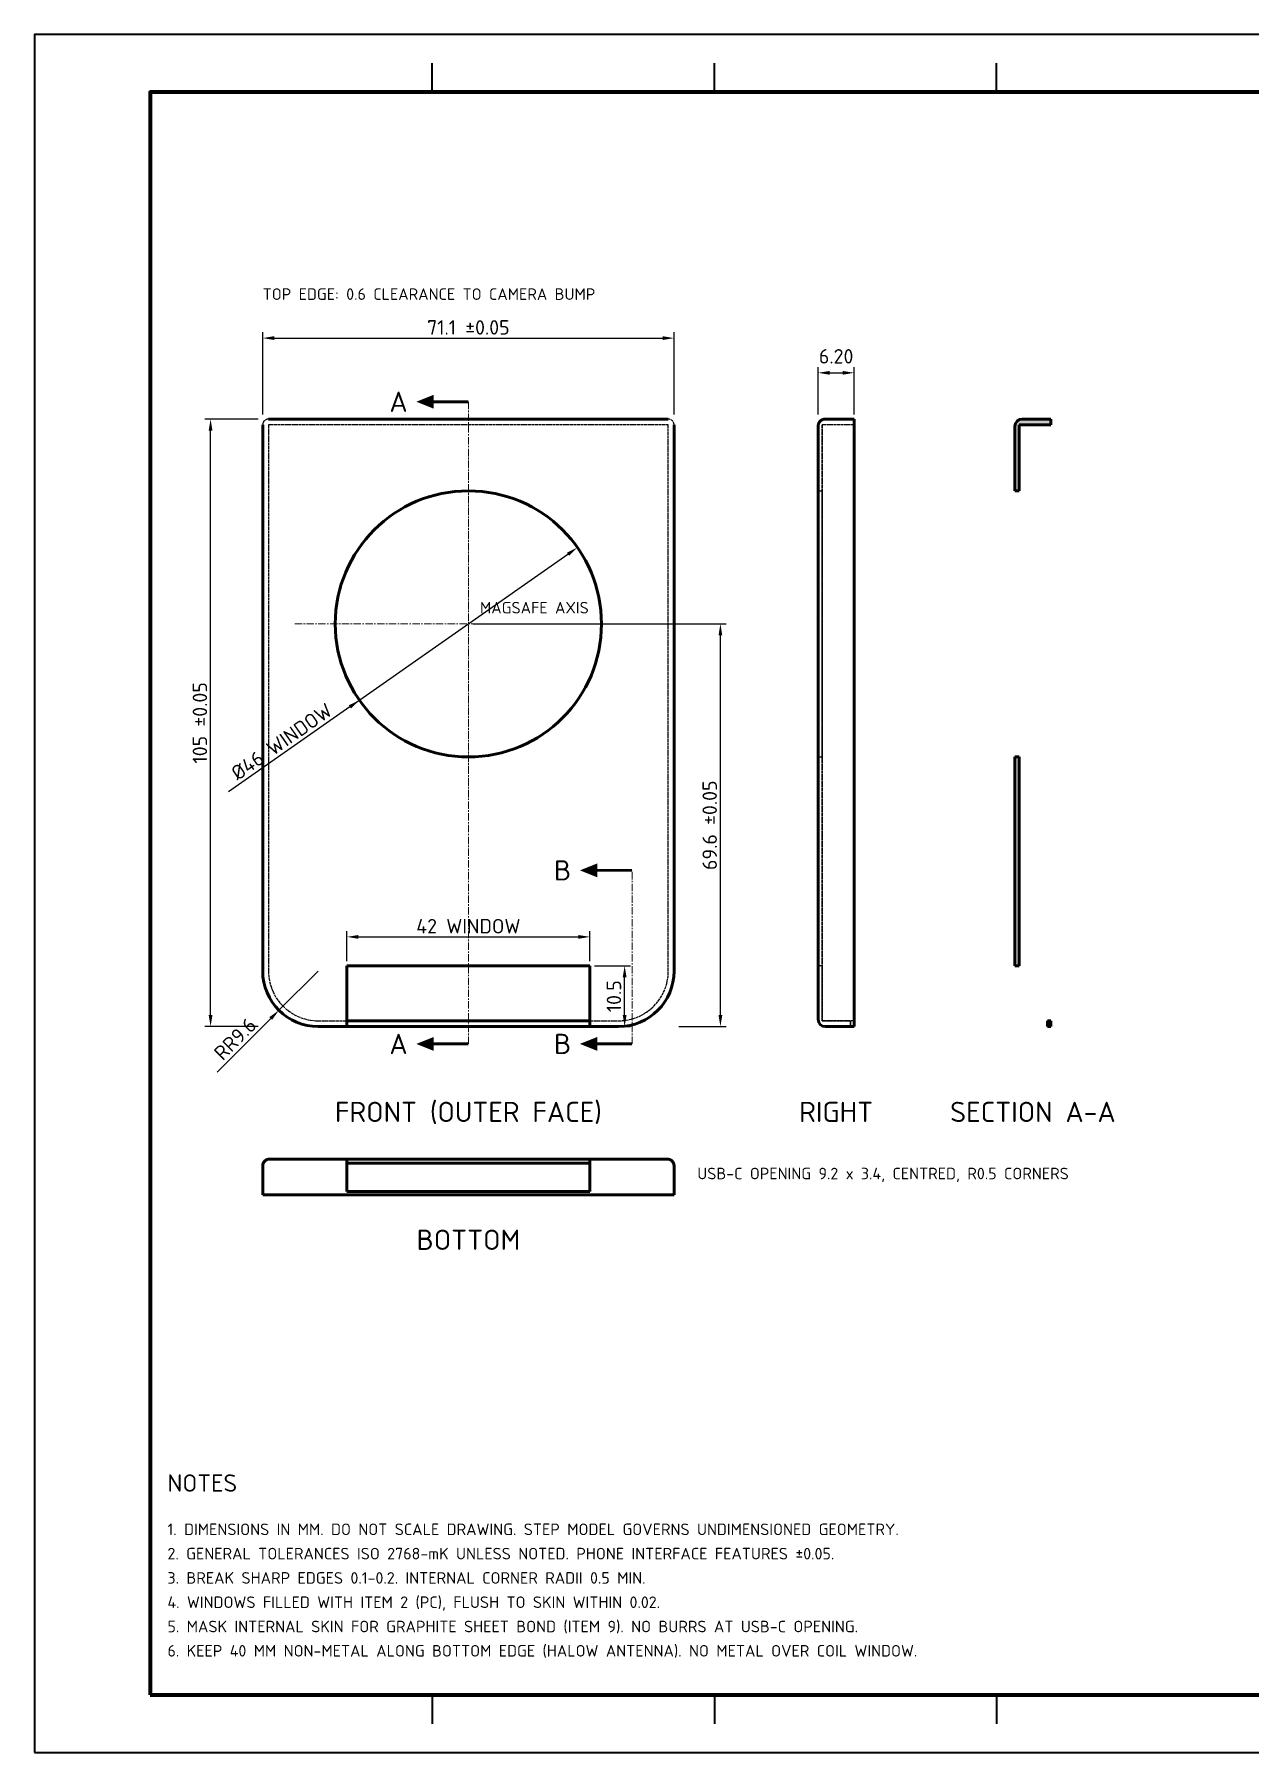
# Model space of a CAD drawing. Header units: millimetres. Extents: x 0 to 420, y 0 to 297.
# Drawn here: x 0 to 210, y 0 to 297 of the extents above; entities that cross this region are included whole.
import ezdxf
from ezdxf.enums import TextEntityAlignment as Align

# ---------------------------------------------------------------- set-up
doc = ezdxf.new("R2010")
doc.units = ezdxf.units.MM
doc.header["$LTSCALE"] = 0.4
doc.linetypes.add('CENTER', pattern=[5.08, 3.175, -0.635, 0.635, -0.635])
doc.linetypes.add('DASHED', pattern=[1.524, 1.27, -0.254])
for name, color, linetype, lineweight in [('BORDER', 7, 'CONTINUOUS', 70), ('CENTER', 1, 'CENTER', 18), ('DIM', 4, 'CONTINUOUS', 18), ('HATCH', 8, 'CONTINUOUS', 13), ('HIDDEN', 8, 'DASHED', 25), ('OUTLINE', 7, 'CONTINUOUS', 50), ('SECTION', 7, 'CONTINUOUS', 50), ('TEXT', 7, 'CONTINUOUS', 25), ('TITLE', 7, 'CONTINUOUS', 35)]:
    doc.layers.add(name, color=color, linetype=linetype, lineweight=lineweight)
doc.styles.add('KHENSU', font='isocpeur.ttf')
doc.dimstyles.new('KHENSU', dxfattribs={"dimtxt": 2.5, "dimasz": 2, "dimexe": 1, "dimexo": 0.8, "dimgap": 0.6, "dimtad": 1, "dimdsep": 46, "dimtxsty": 'KHENSU', "dimcen": -1.5, "dimclrd": 4, "dimclre": 4, "dimclrt": 7, "dimazin": 3, "dimtfac": 1, "dimtmove": 2, "dimatfit": 3})

msp = doc.modelspace()

# ---------------------------------------------------------------- hatches: boundary and pattern name
at = {"layer": 'HATCH'}
h = msp.add_hatch(color=8, dxfattribs=at)
h.dxf.hatch_style = 1
h.paths.add_polyline_path([(175.65, 229.5), (175.482, 229.5), (175.315, 229.5), (175.147, 229.5), (174.98, 229.5), (174.812, 229.5), (174.645, 229.5), (174.477, 229.5), (174.31, 229.5), (174.142, 229.5), (173.975, 229.5), (173.807, 229.5), (173.64, 229.5), (173.472, 229.5), (173.305, 229.5), (173.137, 229.5), (172.97, 229.5), (172.802, 229.5), (172.635, 229.5), (172.467, 229.5), (172.3, 229.5), (172.132, 229.5), (171.965, 229.5), (171.797, 229.5), (171.63, 229.5), (171.462, 229.5), (171.295, 229.5), (171.127, 229.5), (170.96, 229.5), (170.792, 229.5), (170.625, 229.5), (170.457, 229.5), (170.29, 229.5), (170.15, 229.472), (170.15, 229.305), (170.15, 229.137), (170.15, 228.97), (170.15, 228.802), (170.15, 228.635), (170.15, 228.467), (170.15, 228.3), (170.15, 228.132), (170.15, 227.965), (170.15, 227.797), (170.15, 227.63), (170.15, 227.462), (170.15, 227.294), (170.15, 227.127), (170.15, 226.959), (170.15, 226.792), (170.15, 226.624), (170.15, 226.457), (170.15, 226.289), (170.15, 226.122), (170.15, 225.954), (170.15, 225.787), (170.15, 225.619), (170.15, 225.452), (170.15, 225.284), (170.15, 225.117), (170.15, 224.949), (170.15, 224.782), (170.15, 224.614), (170.15, 224.447), (170.15, 224.279), (170.15, 224.112), (170.15, 223.944), (170.15, 223.777), (170.15, 223.609), (170.15, 223.442), (170.15, 223.274), (170.15, 223.107), (170.15, 222.939), (170.15, 222.772), (170.15, 222.604), (170.15, 222.437), (170.15, 222.269), (170.15, 222.102), (170.15, 221.934), (170.15, 221.767), (170.15, 221.599), (170.15, 221.432), (170.15, 221.264), (170.15, 221.097), (170.15, 220.929), (170.15, 220.762), (170.15, 220.594), (170.15, 220.427), (170.15, 220.259), (170.15, 220.092), (170.15, 219.924), (170.15, 219.756), (170.15, 219.589), (170.15, 219.421), (170.15, 219.254), (170.15, 219.086), (170.15, 218.919), (170.15, 218.751), (170.15, 218.584), (170.15, 218.416), (170.15, 218.249), (170.131, 218.1), (169.964, 218.1), (169.796, 218.1), (169.629, 218.1), (169.461, 218.1), (169.45, 218.256), (169.45, 218.424), (169.45, 218.591), (169.45, 218.759), (169.45, 218.926), (169.45, 219.094), (169.45, 219.261), (169.45, 219.429), (169.45, 219.596), (169.45, 219.764), (169.45, 219.931), (169.45, 220.099), (169.45, 220.266), (169.45, 220.434), (169.45, 220.601), (169.45, 220.769), (169.45, 220.936), (169.45, 221.104), (169.45, 221.271), (169.45, 221.439), (169.45, 221.606), (169.45, 221.774), (169.45, 221.941), (169.45, 222.109), (169.45, 222.276), (169.45, 222.444), (169.45, 222.611), (169.45, 222.779), (169.45, 222.947), (169.45, 223.114), (169.45, 223.282), (169.45, 223.449), (169.45, 223.617), (169.45, 223.784), (169.45, 223.952), (169.45, 224.119), (169.45, 224.287), (169.45, 224.454), (169.45, 224.622), (169.45, 224.789), (169.45, 224.957), (169.45, 225.124), (169.45, 225.292), (169.45, 225.459), (169.45, 225.627), (169.45, 225.794), (169.45, 225.962), (169.45, 226.129), (169.45, 226.297), (169.45, 226.464), (169.45, 226.632), (169.45, 226.799), (169.45, 226.967), (169.45, 227.134), (169.45, 227.302), (169.45, 227.469), (169.45, 227.637), (169.45, 227.804), (169.45, 227.972), (169.45, 228.139), (169.45, 228.307), (169.45, 228.474), (169.45, 228.642), (169.45, 228.809), (169.45, 228.977), (169.45, 229.144), (169.45, 229.312), (169.463, 229.479), (169.5, 229.642), (169.559, 229.799), (169.639, 229.946), (169.738, 230.08), (169.856, 230.2), (169.989, 230.301), (170.134, 230.384), (170.29, 230.445), (170.453, 230.484), (170.62, 230.5), (170.787, 230.5), (170.955, 230.5), (171.122, 230.5), (171.29, 230.5), (171.457, 230.5), (171.625, 230.5), (171.792, 230.5), (171.96, 230.5), (172.127, 230.5), (172.295, 230.5), (172.462, 230.5), (172.63, 230.5), (172.797, 230.5), (172.965, 230.5), (173.132, 230.5), (173.3, 230.5), (173.467, 230.5), (173.635, 230.5), (173.802, 230.5), (173.97, 230.5), (174.137, 230.5), (174.305, 230.5), (174.472, 230.5), (174.64, 230.5), (174.807, 230.5), (174.975, 230.5), (175.142, 230.5), (175.31, 230.5), (175.477, 230.5), (175.645, 230.5), (175.65, 230.338), (175.65, 230.17), (175.65, 230.003), (175.65, 229.835), (175.65, 229.668), (175.65, 229.5)])
h = msp.add_hatch(color=8, dxfattribs=at)
h.dxf.hatch_style = 1
h.paths.add_polyline_path([(169.45, 136), (169.45, 136.167), (169.45, 136.335), (169.45, 136.502), (169.45, 136.669), (169.45, 136.836), (169.45, 137.004), (169.45, 137.171), (169.45, 137.338), (169.45, 137.505), (169.45, 137.673), (169.45, 137.84), (169.45, 138.007), (169.45, 138.175), (169.45, 138.342), (169.45, 138.509), (169.45, 138.676), (169.45, 138.844), (169.45, 139.011), (169.45, 139.178), (169.45, 139.345), (169.45, 139.513), (169.45, 139.68), (169.45, 139.847), (169.45, 140.015), (169.45, 140.182), (169.45, 140.349), (169.45, 140.516), (169.45, 140.684), (169.45, 140.851), (169.45, 141.018), (169.45, 141.185), (169.45, 141.353), (169.45, 141.52), (169.45, 141.687), (169.45, 141.855), (169.45, 142.022), (169.45, 142.189), (169.45, 142.356), (169.45, 142.524), (169.45, 142.691), (169.45, 142.858), (169.45, 143.025), (169.45, 143.193), (169.45, 143.36), (169.45, 143.527), (169.45, 143.695), (169.45, 143.862), (169.45, 144.029), (169.45, 144.196), (169.45, 144.364), (169.45, 144.531), (169.45, 144.698), (169.45, 144.865), (169.45, 145.033), (169.45, 145.2), (169.45, 145.367), (169.45, 145.535), (169.45, 145.702), (169.45, 145.869), (169.45, 146.036), (169.45, 146.204), (169.45, 146.371), (169.45, 146.538), (169.45, 146.705), (169.45, 146.873), (169.45, 147.04), (169.45, 147.207), (169.45, 147.375), (169.45, 147.542), (169.45, 147.709), (169.45, 147.876), (169.45, 148.044), (169.45, 148.211), (169.45, 148.378), (169.45, 148.545), (169.45, 148.713), (169.45, 148.88), (169.45, 149.047), (169.45, 149.215), (169.45, 149.382), (169.45, 149.549), (169.45, 149.716), (169.45, 149.884), (169.45, 150.051), (169.45, 150.218), (169.45, 150.385), (169.45, 150.553), (169.45, 150.72), (169.45, 150.887), (169.45, 151.055), (169.45, 151.222), (169.45, 151.389), (169.45, 151.556), (169.45, 151.724), (169.45, 151.891), (169.45, 152.058), (169.45, 152.225), (169.45, 152.393), (169.45, 152.56), (169.45, 152.727), (169.45, 152.895), (169.45, 153.062), (169.45, 153.229), (169.45, 153.396), (169.45, 153.564), (169.45, 153.731), (169.45, 153.898), (169.45, 154.065), (169.45, 154.233), (169.45, 154.4), (169.45, 154.567), (169.45, 154.735), (169.45, 154.902), (169.45, 155.069), (169.45, 155.236), (169.45, 155.404), (169.45, 155.571), (169.45, 155.738), (169.45, 155.905), (169.45, 156.073), (169.45, 156.24), (169.45, 156.407), (169.45, 156.575), (169.45, 156.742), (169.45, 156.909), (169.45, 157.076), (169.45, 157.244), (169.45, 157.411), (169.45, 157.578), (169.45, 157.745), (169.45, 157.913), (169.45, 158.08), (169.45, 158.247), (169.45, 158.415), (169.45, 158.582), (169.45, 158.749), (169.45, 158.916), (169.45, 159.084), (169.45, 159.251), (169.45, 159.418), (169.45, 159.585), (169.45, 159.753), (169.45, 159.92), (169.45, 160.087), (169.45, 160.255), (169.45, 160.422), (169.45, 160.589), (169.45, 160.756), (169.45, 160.924), (169.45, 161.091), (169.45, 161.258), (169.45, 161.425), (169.45, 161.593), (169.45, 161.76), (169.45, 161.927), (169.45, 162.095), (169.45, 162.262), (169.45, 162.429), (169.45, 162.596), (169.45, 162.764), (169.45, 162.931), (169.45, 163.098), (169.45, 163.265), (169.45, 163.433), (169.45, 163.6), (169.45, 163.767), (169.45, 163.935), (169.45, 164.102), (169.45, 164.269), (169.45, 164.436), (169.45, 164.604), (169.45, 164.771), (169.45, 164.938), (169.45, 165.105), (169.45, 165.273), (169.45, 165.44), (169.45, 165.607), (169.45, 165.775), (169.45, 165.942), (169.45, 166.109), (169.45, 166.276), (169.45, 166.444), (169.45, 166.611), (169.45, 166.778), (169.45, 166.945), (169.45, 167.113), (169.45, 167.28), (169.45, 167.447), (169.45, 167.615), (169.45, 167.782), (169.45, 167.949), (169.45, 168.116), (169.45, 168.284), (169.45, 168.451), (169.45, 168.618), (169.45, 168.785), (169.45, 168.953), (169.45, 169.12), (169.45, 169.287), (169.45, 169.455), (169.45, 169.622), (169.45, 169.789), (169.45, 169.956), (169.45, 170.124), (169.45, 170.291), (169.45, 170.458), (169.45, 170.625), (169.45, 170.793), (169.45, 170.96), (169.45, 171.127), (169.45, 171.295), (169.45, 171.462), (169.45, 171.629), (169.45, 171.796), (169.45, 171.964), (169.481, 172.1), (169.648, 172.1), (169.815, 172.1), (169.983, 172.1), (170.15, 172.1), (170.15, 171.933), (170.15, 171.765), (170.15, 171.598), (170.15, 171.431), (170.15, 171.264), (170.15, 171.096), (170.15, 170.929), (170.15, 170.762), (170.15, 170.595), (170.15, 170.427), (170.15, 170.26), (170.15, 170.093), (170.15, 169.925), (170.15, 169.758), (170.15, 169.591), (170.15, 169.424), (170.15, 169.256), (170.15, 169.089), (170.15, 168.922), (170.15, 168.755), (170.15, 168.587), (170.15, 168.42), (170.15, 168.253), (170.15, 168.085), (170.15, 167.918), (170.15, 167.751), (170.15, 167.584), (170.15, 167.416), (170.15, 167.249), (170.15, 167.082), (170.15, 166.915), (170.15, 166.747), (170.15, 166.58), (170.15, 166.413), (170.15, 166.245), (170.15, 166.078), (170.15, 165.911), (170.15, 165.744), (170.15, 165.576), (170.15, 165.409), (170.15, 165.242), (170.15, 165.075), (170.15, 164.907), (170.15, 164.74), (170.15, 164.573), (170.15, 164.405), (170.15, 164.238), (170.15, 164.071), (170.15, 163.904), (170.15, 163.736), (170.15, 163.569), (170.15, 163.402), (170.15, 163.235), (170.15, 163.067), (170.15, 162.9), (170.15, 162.733), (170.15, 162.565), (170.15, 162.398), (170.15, 162.231), (170.15, 162.064), (170.15, 161.896), (170.15, 161.729), (170.15, 161.562), (170.15, 161.395), (170.15, 161.227), (170.15, 161.06), (170.15, 160.893), (170.15, 160.725), (170.15, 160.558), (170.15, 160.391), (170.15, 160.224), (170.15, 160.056), (170.15, 159.889), (170.15, 159.722), (170.15, 159.555), (170.15, 159.387), (170.15, 159.22), (170.15, 159.053), (170.15, 158.885), (170.15, 158.718), (170.15, 158.551), (170.15, 158.384), (170.15, 158.216), (170.15, 158.049), (170.15, 157.882), (170.15, 157.715), (170.15, 157.547), (170.15, 157.38), (170.15, 157.213), (170.15, 157.045), (170.15, 156.878), (170.15, 156.711), (170.15, 156.544), (170.15, 156.376), (170.15, 156.209), (170.15, 156.042), (170.15, 155.875), (170.15, 155.707), (170.15, 155.54), (170.15, 155.373), (170.15, 155.205), (170.15, 155.038), (170.15, 154.871), (170.15, 154.704), (170.15, 154.536), (170.15, 154.369), (170.15, 154.202), (170.15, 154.035), (170.15, 153.867), (170.15, 153.7), (170.15, 153.533), (170.15, 153.365), (170.15, 153.198), (170.15, 153.031), (170.15, 152.864), (170.15, 152.696), (170.15, 152.529), (170.15, 152.362), (170.15, 152.195), (170.15, 152.027), (170.15, 151.86), (170.15, 151.693), (170.15, 151.525), (170.15, 151.358), (170.15, 151.191), (170.15, 151.024), (170.15, 150.856), (170.15, 150.689), (170.15, 150.522), (170.15, 150.355), (170.15, 150.187), (170.15, 150.02), (170.15, 149.853), (170.15, 149.685), (170.15, 149.518), (170.15, 149.351), (170.15, 149.184), (170.15, 149.016), (170.15, 148.849), (170.15, 148.682), (170.15, 148.515), (170.15, 148.347), (170.15, 148.18), (170.15, 148.013), (170.15, 147.845), (170.15, 147.678), (170.15, 147.511), (170.15, 147.344), (170.15, 147.176), (170.15, 147.009), (170.15, 146.842), (170.15, 146.675), (170.15, 146.507), (170.15, 146.34), (170.15, 146.173), (170.15, 146.005), (170.15, 145.838), (170.15, 145.671), (170.15, 145.504), (170.15, 145.336), (170.15, 145.169), (170.15, 145.002), (170.15, 144.835), (170.15, 144.667), (170.15, 144.5), (170.15, 144.333), (170.15, 144.165), (170.15, 143.998), (170.15, 143.831), (170.15, 143.664), (170.15, 143.496), (170.15, 143.329), (170.15, 143.162), (170.15, 142.995), (170.15, 142.827), (170.15, 142.66), (170.15, 142.493), (170.15, 142.325), (170.15, 142.158), (170.15, 141.991), (170.15, 141.824), (170.15, 141.656), (170.15, 141.489), (170.15, 141.322), (170.15, 141.155), (170.15, 140.987), (170.15, 140.82), (170.15, 140.653), (170.15, 140.485), (170.15, 140.318), (170.15, 140.151), (170.15, 139.984), (170.15, 139.816), (170.15, 139.649), (170.15, 139.482), (170.15, 139.315), (170.15, 139.147), (170.15, 138.98), (170.15, 138.813), (170.15, 138.645), (170.15, 138.478), (170.15, 138.311), (170.15, 138.144), (170.15, 137.976), (170.15, 137.809), (170.15, 137.642), (170.15, 137.475), (170.15, 137.307), (170.15, 137.14), (170.15, 136.973), (170.15, 136.805), (170.15, 136.638), (170.15, 136.471), (170.15, 136.304), (170.15, 136.136), (170.119, 136), (169.952, 136), (169.785, 136), (169.617, 136), (169.45, 136)])
h = msp.add_hatch(color=8, dxfattribs=at)
h.dxf.hatch_style = 1
h.paths.add_polyline_path([(175.05, 125.5), (175.05, 125.568), (175.05, 125.636), (175.05, 125.704), (175.05, 125.772), (175.05, 125.84), (175.05, 125.909), (175.05, 125.977), (175.05, 126.045), (175.05, 126.113), (175.05, 126.181), (175.05, 126.249), (175.05, 126.317), (175.05, 126.385), (175.05, 126.453), (175.071, 126.5), (175.139, 126.5), (175.207, 126.5), (175.276, 126.5), (175.344, 126.5), (175.412, 126.5), (175.48, 126.5), (175.548, 126.5), (175.616, 126.5), (175.65, 126.466), (175.65, 126.398), (175.65, 126.33), (175.65, 126.262), (175.65, 126.194), (175.65, 126.126), (175.65, 126.057), (175.65, 125.989), (175.65, 125.921), (175.65, 125.853), (175.65, 125.785), (175.65, 125.717), (175.65, 125.649), (175.65, 125.581), (175.65, 125.513), (175.595, 125.5), (175.527, 125.5), (175.459, 125.5), (175.39, 125.5), (175.322, 125.5), (175.254, 125.5), (175.186, 125.5), (175.118, 125.5), (175.05, 125.5)])

# ---------------------------------------------------------------- linework, layer by layer
at = {"layer": 'BORDER'}
msp.add_lwpolyline([(20, 10), (410, 10), (410, 287), (20, 287)], close=True, dxfattribs=at)
at = {"layer": 'CENTER'}
for p, q in [((75, 122.5), (75, 233.5)), ((75, 165.1), (75, 225.1)), ((45, 195.1), (105, 195.1)), ((103.275, 122.5), (103.275, 152.5))]:
    msp.add_line(p, q, dxfattribs=at)
at = {"layer": 'HIDDEN'}
for p, q in [((39.45, 229.5), (39.45, 135.1)), ((109.55, 230.5), (40.45, 230.5)), ((109.55, 229.5), (40.45, 229.5)), ((40.45, 229.5), (40.45, 135.1)), ((109.55, 229.5), (40.45, 229.5)), ((40.45, 229.5), (40.45, 135.1)), ((109.55, 135.1), (109.55, 229.5)), ((109.55, 135.1), (109.55, 229.5)), ((110.55, 135.1), (110.55, 229.5)), ((135.45, 135.1), (135.45, 229.3)), ((141.65, 229.5), (136.15, 229.5)), ((136.15, 135.1), (136.15, 229.5)), ((141.65, 229.5), (136.15, 229.5)), ((136.15, 229.5), (136.15, 135.1)), ((141.65, 230.5), (136.65, 230.5)), ((141.65, 229.5), (141.65, 135.1)), ((141.65, 135.1), (141.65, 229.5)), ((141.65, 229.5), (141.65, 135.1)), ((135.45, 218.1), (136.15, 218.1)), ((135.45, 172.1), (136.15, 172.1)), ((54, 126.5), (54, 136)), ((54, 136), (96, 136)), ((96, 136), (96, 126.5)), ((136.15, 136), (135.45, 136)), ((135.45, 136), (135.45, 126.7)), ((135.45, 135.1), (135.45, 136)), ((136.15, 136), (135.45, 136)), ((136.15, 136), (136.15, 126.5)), ((136.15, 126.5), (136.15, 136)), ((49.05, 126.5), (100.95, 126.5)), ((49.05, 126.5), (54, 126.5)), ((49.05, 125.5), (100.95, 125.5)), ((54, 126.5), (54, 125.5)), ((96, 125.5), (96, 126.5)), ((96, 126.5), (100.95, 126.5)), ((141.05, 126.5), (136.15, 126.5)), ((136.15, 126.5), (141.05, 126.5)), ((141.65, 126.5), (136.15, 126.5)), ((141.65, 126.5), (136.15, 126.5)), ((141.05, 125.5), (136.65, 125.5)), ((141.05, 125.5), (136.65, 125.5)), ((141.05, 125.5), (141.05, 126.5)), ((141.05, 126.5), (141.05, 125.5))]:
    msp.add_line(p, q, dxfattribs=at)
for points in [[(136.65, 230.5), (136.589, 230.498), (136.529, 230.494), (136.468, 230.486), (136.408, 230.475), (136.349, 230.462), (136.291, 230.445), (136.233, 230.425), (136.177, 230.403), (136.121, 230.377), (136.068, 230.349), (136.015, 230.318), (135.964, 230.285), (135.915, 230.249), (135.868, 230.211), (135.823, 230.17), (135.78, 230.127), (135.739, 230.082), (135.701, 230.035), (135.665, 229.986), (135.632, 229.935), (135.601, 229.882), (135.573, 229.828), (135.547, 229.773), (135.525, 229.717), (135.505, 229.659), (135.488, 229.601), (135.475, 229.542), (135.464, 229.482), (135.456, 229.421), (135.452, 229.361), (135.45, 229.3)], [(141.65, 230.5), (141.65, 230.468), (141.65, 230.435), (141.65, 230.403), (141.65, 230.371), (141.65, 230.339), (141.65, 230.306), (141.65, 230.274), (141.65, 230.242), (141.65, 230.21), (141.65, 230.177), (141.65, 230.145), (141.65, 230.113), (141.65, 230.081), (141.65, 230.048), (141.65, 230.016), (141.65, 229.984), (141.65, 229.952), (141.65, 229.919), (141.65, 229.887), (141.65, 229.855), (141.65, 229.823), (141.65, 229.79), (141.65, 229.758), (141.65, 229.726), (141.65, 229.694), (141.65, 229.661), (141.65, 229.629), (141.65, 229.597), (141.65, 229.565), (141.65, 229.532), (141.65, 229.5)], [(135.45, 172.1), (135.45, 173.584), (135.45, 175.068), (135.45, 176.552), (135.45, 178.035), (135.45, 179.519), (135.45, 181.003), (135.45, 182.487), (135.45, 183.971), (135.45, 185.455), (135.45, 186.939), (135.45, 188.423), (135.45, 189.906), (135.45, 191.39), (135.45, 192.874), (135.45, 194.358), (135.45, 195.842), (135.45, 197.326), (135.45, 198.81), (135.45, 200.294), (135.45, 201.777), (135.45, 203.261), (135.45, 204.745), (135.45, 206.229), (135.45, 207.713), (135.45, 209.197), (135.45, 210.681), (135.45, 212.165), (135.45, 213.648), (135.45, 215.132), (135.45, 216.616), (135.45, 218.1)], [(135.45, 218.1), (135.45, 217.358), (135.45, 216.616), (135.45, 215.874), (135.45, 215.132), (135.45, 214.39), (135.45, 213.648), (135.45, 212.906), (135.45, 212.165), (135.45, 211.423), (135.45, 210.681), (135.45, 209.939), (135.45, 209.197), (135.45, 208.455), (135.45, 207.713), (135.45, 206.971), (135.45, 206.229), (135.45, 205.487), (135.45, 204.745), (135.45, 204.003), (135.45, 203.261), (135.45, 202.519), (135.45, 201.777), (135.45, 201.035), (135.45, 200.294), (135.45, 199.552), (135.45, 198.81), (135.45, 198.068), (135.45, 197.326), (135.45, 196.584), (135.45, 195.842), (135.45, 195.1)], [(136.15, 172.1), (136.15, 173.584), (136.15, 175.068), (136.15, 176.552), (136.15, 178.035), (136.15, 179.519), (136.15, 181.003), (136.15, 182.487), (136.15, 183.971), (136.15, 185.455), (136.15, 186.939), (136.15, 188.423), (136.15, 189.906), (136.15, 191.39), (136.15, 192.874), (136.15, 194.358), (136.15, 195.842), (136.15, 197.326), (136.15, 198.81), (136.15, 200.294), (136.15, 201.777), (136.15, 203.261), (136.15, 204.745), (136.15, 206.229), (136.15, 207.713), (136.15, 209.197), (136.15, 210.681), (136.15, 212.165), (136.15, 213.648), (136.15, 215.132), (136.15, 216.616), (136.15, 218.1)], [(136.15, 218.1), (136.15, 217.358), (136.15, 216.616), (136.15, 215.874), (136.15, 215.132), (136.15, 214.39), (136.15, 213.648), (136.15, 212.906), (136.15, 212.165), (136.15, 211.423), (136.15, 210.681), (136.15, 209.939), (136.15, 209.197), (136.15, 208.455), (136.15, 207.713), (136.15, 206.971), (136.15, 206.229), (136.15, 205.487), (136.15, 204.745), (136.15, 204.003), (136.15, 203.261), (136.15, 202.519), (136.15, 201.777), (136.15, 201.035), (136.15, 200.294), (136.15, 199.552), (136.15, 198.81), (136.15, 198.068), (136.15, 197.326), (136.15, 196.584), (136.15, 195.842), (136.15, 195.1)], [(135.45, 195.1), (135.45, 194.358), (135.45, 193.616), (135.45, 192.874), (135.45, 192.132), (135.45, 191.39), (135.45, 190.648), (135.45, 189.906), (135.45, 189.165), (135.45, 188.423), (135.45, 187.681), (135.45, 186.939), (135.45, 186.197), (135.45, 185.455), (135.45, 184.713), (135.45, 183.971), (135.45, 183.229), (135.45, 182.487), (135.45, 181.745), (135.45, 181.003), (135.45, 180.261), (135.45, 179.519), (135.45, 178.777), (135.45, 178.035), (135.45, 177.294), (135.45, 176.552), (135.45, 175.81), (135.45, 175.068), (135.45, 174.326), (135.45, 173.584), (135.45, 172.842), (135.45, 172.1)], [(136.15, 195.1), (136.15, 194.358), (136.15, 193.616), (136.15, 192.874), (136.15, 192.132), (136.15, 191.39), (136.15, 190.648), (136.15, 189.906), (136.15, 189.165), (136.15, 188.423), (136.15, 187.681), (136.15, 186.939), (136.15, 186.197), (136.15, 185.455), (136.15, 184.713), (136.15, 183.971), (136.15, 183.229), (136.15, 182.487), (136.15, 181.745), (136.15, 181.003), (136.15, 180.261), (136.15, 179.519), (136.15, 178.777), (136.15, 178.035), (136.15, 177.294), (136.15, 176.552), (136.15, 175.81), (136.15, 175.068), (136.15, 174.326), (136.15, 173.584), (136.15, 172.842), (136.15, 172.1)], [(135.45, 126.7), (135.45, 126.971), (135.45, 127.242), (135.45, 127.513), (135.45, 127.784), (135.45, 128.055), (135.45, 128.326), (135.45, 128.597), (135.45, 128.868), (135.45, 129.139), (135.45, 129.41), (135.45, 129.681), (135.45, 129.952), (135.45, 130.223), (135.45, 130.494), (135.45, 130.765), (135.45, 131.035), (135.45, 131.306), (135.45, 131.577), (135.45, 131.848), (135.45, 132.119), (135.45, 132.39), (135.45, 132.661), (135.45, 132.932), (135.45, 133.203), (135.45, 133.474), (135.45, 133.745), (135.45, 134.016), (135.45, 134.287), (135.45, 134.558), (135.45, 134.829), (135.45, 135.1)], [(136.15, 126.5), (136.15, 126.777), (136.15, 127.055), (136.15, 127.332), (136.15, 127.61), (136.15, 127.887), (136.15, 128.165), (136.15, 128.442), (136.15, 128.719), (136.15, 128.997), (136.15, 129.274), (136.15, 129.552), (136.15, 129.829), (136.15, 130.106), (136.15, 130.384), (136.15, 130.661), (136.15, 130.939), (136.15, 131.216), (136.15, 131.494), (136.15, 131.771), (136.15, 132.048), (136.15, 132.326), (136.15, 132.603), (136.15, 132.881), (136.15, 133.158), (136.15, 133.435), (136.15, 133.713), (136.15, 133.99), (136.15, 134.268), (136.15, 134.545), (136.15, 134.823), (136.15, 135.1)], [(136.15, 126.5), (136.15, 126.777), (136.15, 127.055), (136.15, 127.332), (136.15, 127.61), (136.15, 127.887), (136.15, 128.165), (136.15, 128.442), (136.15, 128.719), (136.15, 128.997), (136.15, 129.274), (136.15, 129.552), (136.15, 129.829), (136.15, 130.106), (136.15, 130.384), (136.15, 130.661), (136.15, 130.939), (136.15, 131.216), (136.15, 131.494), (136.15, 131.771), (136.15, 132.048), (136.15, 132.326), (136.15, 132.603), (136.15, 132.881), (136.15, 133.158), (136.15, 133.435), (136.15, 133.713), (136.15, 133.99), (136.15, 134.268), (136.15, 134.545), (136.15, 134.823), (136.15, 135.1)], [(141.65, 125.5), (141.65, 125.81), (141.65, 126.119), (141.65, 126.429), (141.65, 126.739), (141.65, 127.048), (141.65, 127.358), (141.65, 127.668), (141.65, 127.977), (141.65, 128.287), (141.65, 128.597), (141.65, 128.906), (141.65, 129.216), (141.65, 129.526), (141.65, 129.835), (141.65, 130.145), (141.65, 130.455), (141.65, 130.765), (141.65, 131.074), (141.65, 131.384), (141.65, 131.694), (141.65, 132.003), (141.65, 132.313), (141.65, 132.623), (141.65, 132.932), (141.65, 133.242), (141.65, 133.552), (141.65, 133.861), (141.65, 134.171), (141.65, 134.481), (141.65, 134.79), (141.65, 135.1)], [(141.65, 126.5), (141.65, 126.777), (141.65, 127.055), (141.65, 127.332), (141.65, 127.61), (141.65, 127.887), (141.65, 128.165), (141.65, 128.442), (141.65, 128.719), (141.65, 128.997), (141.65, 129.274), (141.65, 129.552), (141.65, 129.829), (141.65, 130.106), (141.65, 130.384), (141.65, 130.661), (141.65, 130.939), (141.65, 131.216), (141.65, 131.494), (141.65, 131.771), (141.65, 132.048), (141.65, 132.326), (141.65, 132.603), (141.65, 132.881), (141.65, 133.158), (141.65, 133.435), (141.65, 133.713), (141.65, 133.99), (141.65, 134.268), (141.65, 134.545), (141.65, 134.823), (141.65, 135.1)], [(141.65, 126.5), (141.65, 126.777), (141.65, 127.055), (141.65, 127.332), (141.65, 127.61), (141.65, 127.887), (141.65, 128.165), (141.65, 128.442), (141.65, 128.719), (141.65, 128.997), (141.65, 129.274), (141.65, 129.552), (141.65, 129.829), (141.65, 130.106), (141.65, 130.384), (141.65, 130.661), (141.65, 130.939), (141.65, 131.216), (141.65, 131.494), (141.65, 131.771), (141.65, 132.048), (141.65, 132.326), (141.65, 132.603), (141.65, 132.881), (141.65, 133.158), (141.65, 133.435), (141.65, 133.713), (141.65, 133.99), (141.65, 134.268), (141.65, 134.545), (141.65, 134.823), (141.65, 135.1)]]:
    msp.add_lwpolyline(points, dxfattribs=at)
msp.add_circle((75, 195.1), 23, dxfattribs=at)
for centre, radius, start, end in [((40.45, 229.5), 1, 90, 180), ((109.55, 229.5), 1, 0, 90), ((49.05, 135.1), 9.6, 180, -90), ((49.05, 135.1), 8.6, 180, -90), ((49.05, 135.1), 8.6, 180, -90), ((100.95, 135.1), 9.6, -90, 0), ((100.95, 135.1), 8.6, -90, 0), ((100.95, 135.1), 8.6, -90, 0), ((136.65, 126.7), 1.2, 180, -90), ((136.65, 126.7), 1.2, 180, -90)]:
    msp.add_arc(centre, radius, start, end, dxfattribs=at)
at = {"layer": 'OUTLINE'}
for p, q in [((39.45, 135.1), (39.45, 229.5)), ((40.45, 230.5), (109.55, 230.5)), ((110.55, 229.5), (110.55, 135.1)), ((135.45, 229.3), (135.45, 135.1)), ((141.65, 230.5), (136.65, 230.5)), ((141.65, 135.1), (141.65, 229.5)), ((54, 126.7), (54, 136)), ((54, 136), (96, 136)), ((96, 136), (96, 126.7)), ((135.45, 126.7), (135.45, 135.1)), ((54, 125.5), (49.05, 125.5)), ((54, 126.5), (96, 126.5)), ((54, 125.5), (96, 125.5)), ((100.95, 125.5), (96, 125.5)), ((141.65, 125.5), (136.65, 125.5)), ((136.65, 125.5), (141.05, 125.5)), ((141.65, 125.5), (141.05, 125.5)), ((39.45, 96.4), (39.45, 101.4)), ((54, 102.6), (49.05, 102.6)), ((54, 102.6), (96, 102.6)), ((54, 101.9), (96, 101.9)), ((54, 101.4), (54, 97)), ((100.95, 102.6), (96, 102.6)), ((96, 97), (96, 101.4)), ((110.55, 96.4), (110.55, 101.4)), ((49.05, 96.4), (100.95, 96.4)), ((54, 97), (96, 97))]:
    msp.add_line(p, q, dxfattribs=at)
for points in [[(136.65, 230.5), (136.589, 230.498), (136.529, 230.494), (136.468, 230.486), (136.408, 230.475), (136.349, 230.462), (136.291, 230.445), (136.233, 230.425), (136.177, 230.403), (136.121, 230.377), (136.068, 230.349), (136.015, 230.318), (135.964, 230.285), (135.915, 230.249), (135.868, 230.211), (135.823, 230.17), (135.78, 230.127), (135.739, 230.082), (135.701, 230.035), (135.665, 229.986), (135.632, 229.935), (135.601, 229.882), (135.573, 229.828), (135.547, 229.773), (135.525, 229.717), (135.505, 229.659), (135.488, 229.601), (135.475, 229.542), (135.464, 229.482), (135.456, 229.421), (135.452, 229.361), (135.45, 229.3)], [(141.65, 229.5), (141.65, 229.532), (141.65, 229.565), (141.65, 229.597), (141.65, 229.629), (141.65, 229.661), (141.65, 229.694), (141.65, 229.726), (141.65, 229.758), (141.65, 229.79), (141.65, 229.823), (141.65, 229.855), (141.65, 229.887), (141.65, 229.919), (141.65, 229.952), (141.65, 229.984), (141.65, 230.016), (141.65, 230.048), (141.65, 230.081), (141.65, 230.113), (141.65, 230.145), (141.65, 230.177), (141.65, 230.21), (141.65, 230.242), (141.65, 230.274), (141.65, 230.306), (141.65, 230.339), (141.65, 230.371), (141.65, 230.403), (141.65, 230.435), (141.65, 230.468), (141.65, 230.5)], [(135.45, 135.1), (135.45, 134.829), (135.45, 134.558), (135.45, 134.287), (135.45, 134.016), (135.45, 133.745), (135.45, 133.474), (135.45, 133.203), (135.45, 132.932), (135.45, 132.661), (135.45, 132.39), (135.45, 132.119), (135.45, 131.848), (135.45, 131.577), (135.45, 131.306), (135.45, 131.035), (135.45, 130.765), (135.45, 130.494), (135.45, 130.223), (135.45, 129.952), (135.45, 129.681), (135.45, 129.41), (135.45, 129.139), (135.45, 128.868), (135.45, 128.597), (135.45, 128.326), (135.45, 128.055), (135.45, 127.784), (135.45, 127.513), (135.45, 127.242), (135.45, 126.971), (135.45, 126.7)], [(141.65, 125.5), (141.65, 125.81), (141.65, 126.119), (141.65, 126.429), (141.65, 126.739), (141.65, 127.048), (141.65, 127.358), (141.65, 127.668), (141.65, 127.977), (141.65, 128.287), (141.65, 128.597), (141.65, 128.906), (141.65, 129.216), (141.65, 129.526), (141.65, 129.835), (141.65, 130.145), (141.65, 130.455), (141.65, 130.765), (141.65, 131.074), (141.65, 131.384), (141.65, 131.694), (141.65, 132.003), (141.65, 132.313), (141.65, 132.623), (141.65, 132.932), (141.65, 133.242), (141.65, 133.552), (141.65, 133.861), (141.65, 134.171), (141.65, 134.481), (141.65, 134.79), (141.65, 135.1)], [(54, 125.5), (54, 125.539), (54, 125.577), (54, 125.616), (54, 125.655), (54, 125.694), (54, 125.732), (54, 125.771), (54, 125.81), (54, 125.848), (54, 125.887), (54, 125.926), (54, 125.965), (54, 126.003), (54, 126.042), (54, 126.081), (54, 126.119), (54, 126.158), (54, 126.197), (54, 126.235), (54, 126.274), (54, 126.313), (54, 126.352), (54, 126.39), (54, 126.429), (54, 126.468), (54, 126.506), (54, 126.545), (54, 126.584), (54, 126.623), (54, 126.661), (54, 126.7)], [(96, 125.5), (96, 125.539), (96, 125.577), (96, 125.616), (96, 125.655), (96, 125.694), (96, 125.732), (96, 125.771), (96, 125.81), (96, 125.848), (96, 125.887), (96, 125.926), (96, 125.965), (96, 126.003), (96, 126.042), (96, 126.081), (96, 126.119), (96, 126.158), (96, 126.197), (96, 126.235), (96, 126.274), (96, 126.313), (96, 126.352), (96, 126.39), (96, 126.429), (96, 126.468), (96, 126.506), (96, 126.545), (96, 126.584), (96, 126.623), (96, 126.661), (96, 126.7)], [(39.45, 101.4), (39.452, 101.461), (39.456, 101.521), (39.464, 101.582), (39.475, 101.642), (39.488, 101.701), (39.505, 101.759), (39.525, 101.817), (39.547, 101.873), (39.573, 101.929), (39.601, 101.982), (39.632, 102.035), (39.665, 102.086), (39.701, 102.135), (39.739, 102.182), (39.78, 102.227), (39.823, 102.27), (39.868, 102.311), (39.915, 102.349), (39.964, 102.385), (40.015, 102.418), (40.068, 102.449), (40.122, 102.477), (40.177, 102.503), (40.233, 102.525), (40.291, 102.545), (40.349, 102.562), (40.408, 102.575), (40.468, 102.586), (40.529, 102.594), (40.589, 102.598), (40.65, 102.6)], [(49.05, 102.6), (48.779, 102.6), (48.508, 102.6), (48.237, 102.6), (47.966, 102.6), (47.695, 102.6), (47.424, 102.6), (47.153, 102.6), (46.882, 102.6), (46.611, 102.6), (46.34, 102.6), (46.069, 102.6), (45.798, 102.6), (45.527, 102.6), (45.256, 102.6), (44.985, 102.6), (44.715, 102.6), (44.444, 102.6), (44.173, 102.6), (43.902, 102.6), (43.631, 102.6), (43.36, 102.6), (43.089, 102.6), (42.818, 102.6), (42.547, 102.6), (42.276, 102.6), (42.005, 102.6), (41.734, 102.6), (41.463, 102.6), (41.192, 102.6), (40.921, 102.6), (40.65, 102.6)], [(54, 101.4), (54, 101.439), (54, 101.477), (54, 101.516), (54, 101.555), (54, 101.594), (54, 101.632), (54, 101.671), (54, 101.71), (54, 101.748), (54, 101.787), (54, 101.826), (54, 101.865), (54, 101.903), (54, 101.942), (54, 101.981), (54, 102.019), (54, 102.058), (54, 102.097), (54, 102.135), (54, 102.174), (54, 102.213), (54, 102.252), (54, 102.29), (54, 102.329), (54, 102.368), (54, 102.406), (54, 102.445), (54, 102.484), (54, 102.523), (54, 102.561), (54, 102.6)], [(96, 101.4), (96, 101.439), (96, 101.477), (96, 101.516), (96, 101.555), (96, 101.594), (96, 101.632), (96, 101.671), (96, 101.71), (96, 101.748), (96, 101.787), (96, 101.826), (96, 101.865), (96, 101.903), (96, 101.942), (96, 101.981), (96, 102.019), (96, 102.058), (96, 102.097), (96, 102.135), (96, 102.174), (96, 102.213), (96, 102.252), (96, 102.29), (96, 102.329), (96, 102.368), (96, 102.406), (96, 102.445), (96, 102.484), (96, 102.523), (96, 102.561), (96, 102.6)], [(109.35, 102.6), (109.079, 102.6), (108.808, 102.6), (108.537, 102.6), (108.266, 102.6), (107.995, 102.6), (107.724, 102.6), (107.453, 102.6), (107.182, 102.6), (106.911, 102.6), (106.64, 102.6), (106.369, 102.6), (106.098, 102.6), (105.827, 102.6), (105.556, 102.6), (105.285, 102.6), (105.015, 102.6), (104.744, 102.6), (104.473, 102.6), (104.202, 102.6), (103.931, 102.6), (103.66, 102.6), (103.389, 102.6), (103.118, 102.6), (102.847, 102.6), (102.576, 102.6), (102.305, 102.6), (102.034, 102.6), (101.763, 102.6), (101.492, 102.6), (101.221, 102.6), (100.95, 102.6)], [(110.55, 101.4), (110.548, 101.461), (110.544, 101.521), (110.536, 101.582), (110.525, 101.642), (110.512, 101.701), (110.495, 101.759), (110.475, 101.817), (110.453, 101.873), (110.427, 101.929), (110.399, 101.982), (110.368, 102.035), (110.335, 102.086), (110.299, 102.135), (110.261, 102.182), (110.22, 102.227), (110.177, 102.27), (110.132, 102.311), (110.085, 102.349), (110.036, 102.385), (109.985, 102.418), (109.932, 102.449), (109.878, 102.477), (109.823, 102.503), (109.767, 102.525), (109.709, 102.545), (109.651, 102.562), (109.592, 102.575), (109.532, 102.586), (109.471, 102.594), (109.411, 102.598), (109.35, 102.6)], [(49.05, 96.4), (48.74, 96.4), (48.431, 96.4), (48.121, 96.4), (47.811, 96.4), (47.502, 96.4), (47.192, 96.4), (46.882, 96.4), (46.573, 96.4), (46.263, 96.4), (45.953, 96.4), (45.644, 96.4), (45.334, 96.4), (45.024, 96.4), (44.715, 96.4), (44.405, 96.4), (44.095, 96.4), (43.785, 96.4), (43.476, 96.4), (43.166, 96.4), (42.856, 96.4), (42.547, 96.4), (42.237, 96.4), (41.927, 96.4), (41.618, 96.4), (41.308, 96.4), (40.998, 96.4), (40.689, 96.4), (40.379, 96.4), (40.069, 96.4), (39.76, 96.4), (39.45, 96.4)], [(100.95, 96.4), (101.26, 96.4), (101.569, 96.4), (101.879, 96.4), (102.189, 96.4), (102.498, 96.4), (102.808, 96.4), (103.118, 96.4), (103.427, 96.4), (103.737, 96.4), (104.047, 96.4), (104.356, 96.4), (104.666, 96.4), (104.976, 96.4), (105.285, 96.4), (105.595, 96.4), (105.905, 96.4), (106.215, 96.4), (106.524, 96.4), (106.834, 96.4), (107.144, 96.4), (107.453, 96.4), (107.763, 96.4), (108.073, 96.4), (108.382, 96.4), (108.692, 96.4), (109.002, 96.4), (109.311, 96.4), (109.621, 96.4), (109.931, 96.4), (110.24, 96.4), (110.55, 96.4)]]:
    msp.add_lwpolyline(points, dxfattribs=at)
msp.add_circle((75, 195.1), 23, dxfattribs=at)
for centre, radius, start, end in [((49.05, 135.1), 9.6, 180, -90), ((100.95, 135.1), 9.6, -90, 0), ((136.65, 126.7), 1.2, 180, -90), ((136.65, 126.7), 1.2, 180, -90), ((40.65, 101.4), 1.2, 90, 180), ((109.35, 101.4), 1.2, 0, 90)]:
    msp.add_arc(centre, radius, start, end, dxfattribs=at)
at = {"layer": 'SECTION'}
for p, q in [((169.45, 218.1), (169.45, 229.3)), ((175.65, 229.5), (170.15, 229.5)), ((170.15, 229.5), (170.15, 218.1)), ((170.65, 230.5), (175.65, 230.5)), ((175.65, 230.5), (175.65, 229.5)), ((170.15, 218.1), (169.45, 218.1)), ((169.45, 136), (169.45, 172.1)), ((169.45, 172.1), (170.15, 172.1)), ((170.15, 172.1), (170.15, 136)), ((170.15, 136), (169.45, 136)), ((175.05, 125.5), (175.05, 126.5)), ((175.05, 126.5), (175.65, 126.5)), ((175.65, 125.5), (175.05, 125.5)), ((175.65, 126.5), (175.65, 125.5))]:
    msp.add_line(p, q, dxfattribs=at)
at = {"layer": 'SECTION', "const_width": 0.5}
for points in [[(75, 233.5), (69, 233.5)], [(103.275, 152.5), (97.275, 152.5)], [(75, 122.5), (69, 122.5)], [(103.275, 122.5), (97.275, 122.5)]]:
    msp.add_lwpolyline(points, dxfattribs=at)
at = {"layer": 'SECTION'}
msp.add_arc((170.65, 229.3), 1.2, 90, 180, dxfattribs=at)
for points in [[(69, 234.7), (66, 233.5), (69, 232.3)], [(97.275, 153.7), (94.275, 152.5), (97.275, 151.3)], [(69, 123.7), (66, 122.5), (69, 121.3)], [(97.275, 123.7), (94.275, 122.5), (97.275, 121.3)]]:
    msp.add_solid(points, dxfattribs=at)
at = {"layer": 'TITLE'}
for p, q in [((68.75, 287), (68.75, 292)), ((117.5, 287), (117.5, 292)), ((166.25, 287), (166.25, 292)), ((68.75, 10), (68.75, 5)), ((117.5, 10), (117.5, 5)), ((166.25, 10), (166.25, 5))]:
    msp.add_line(p, q, dxfattribs=at)
msp.add_lwpolyline([(0, 0), (420, 0), (420, 297), (0, 297)], close=True, dxfattribs=at)

# ---------------------------------------------------------------- texts
at = {"layer": 'TEXT', "style": 'KHENSU'}
for s, height, p in [('TOP EDGE: 0.6 CLEARANCE TO CAMERA BUMP', 2, (39.45, 250.5)), ('MAGSAFE AXIS', 2, (77, 196.3)), ('USB-C OPENING 9.2 x 3.4, CENTRED, R0.5 CORNERS', 2, (114.55, 98.5)), ('NOTES', 3, (23, 44.2)), ('1. DIMENSIONS IN MM. DO NOT SCALE DRAWING. STEP MODEL GOVERNS UNDIMENSIONED GEOMETRY.', 2, (23, 37)), ('2. GENERAL TOLERANCES ISO 2768-mK UNLESS NOTED. PHONE INTERFACE FEATURES %%p0.05.', 2, (23, 32.8)), ('3. BREAK SHARP EDGES 0.1-0.2. INTERNAL CORNER RADII 0.5 MIN.', 2, (23, 28.6)), ('4. WINDOWS FILLED WITH ITEM 2 (PC), FLUSH TO SKIN WITHIN 0.02.', 2, (23, 24.4)), ('5. MASK INTERNAL SKIN FOR GRAPHITE SHEET BOND (ITEM 9). NO BURRS AT USB-C OPENING.', 2, (23, 20.2)), ('6. KEEP 40 MM NON-METAL ALONG BOTTOM EDGE (HALOW ANTENNA). NO METAL OVER COIL WINDOW.', 2, (23, 16))]:
    msp.add_text(s, height=height, dxfattribs=at).set_placement(p, align=Align.BOTTOM_LEFT)
for s, p in [('A', (64.5, 233.5)), ('B', (92.775, 152.5)), ('A', (64.5, 122.5)), ('B', (92.775, 122.5))]:
    msp.add_text(s, height=3.5, dxfattribs=at).set_placement(p, align=Align.MIDDLE_RIGHT)
for s, p in [('FRONT (OUTER FACE)', (75, 112.5)), ('RIGHT', (138.55, 112.5)), ('SECTION A-A', (172.55, 112.5)), ('BOTTOM', (75, 90.4))]:
    msp.add_text(s, height=3.5, dxfattribs=at).set_placement(p, align=Align.TOP_CENTER)

# ---------------------------------------------------------------- dimensions: what is measured, and where the dimension line sits
at = {"layer": 'DIM'}
for base, p1, p2, text in [((39.45, 244.5), (39.45, 230.5), (110.55, 230.5), '<> %%p0.05'), ((135.45, 238.5), (135.45, 230.5), (141.65, 230.5), '6.20'), ((54, 141), (54, 136), (96, 136), '<> WINDOW')]:
    msp.add_linear_dim(base=base, p1=p1, p2=p2, text=text, dimstyle='KHENSU', override={"dimlfac": 1}, dxfattribs=at).render()
for base, p1, p2 in [((30.45, 125.5), (39.45, 125.5), (39.45, 230.5)), ((118.55, 125.5), (110.55, 125.5), (75, 195.1))]:
    msp.add_linear_dim(base=base, p1=p1, p2=p2, angle=90, text='<> %%p0.05', dimstyle='KHENSU', override={"dimlfac": 1}, dxfattribs=at).render()
msp.add_diameter_dim_2p(p1=(93.84, 208.292), p2=(56.16, 181.908), text='<> WINDOW', dimstyle='KHENSU', override={"dimlfac": 1}, dxfattribs=at).render()
msp.add_radius_dim(center=(49.05, 135.1), mpoint=(42.262, 128.312), text='R<>', dimstyle='KHENSU', override={"dimlfac": 1}, dxfattribs=at).render()
msp.add_linear_dim(base=(102, 125.5), p1=(96, 125.5), p2=(96, 136), angle=90, dimstyle='KHENSU', override={"dimlfac": 1}, dxfattribs=at).render()

doc.saveas('drawing.dxf')
